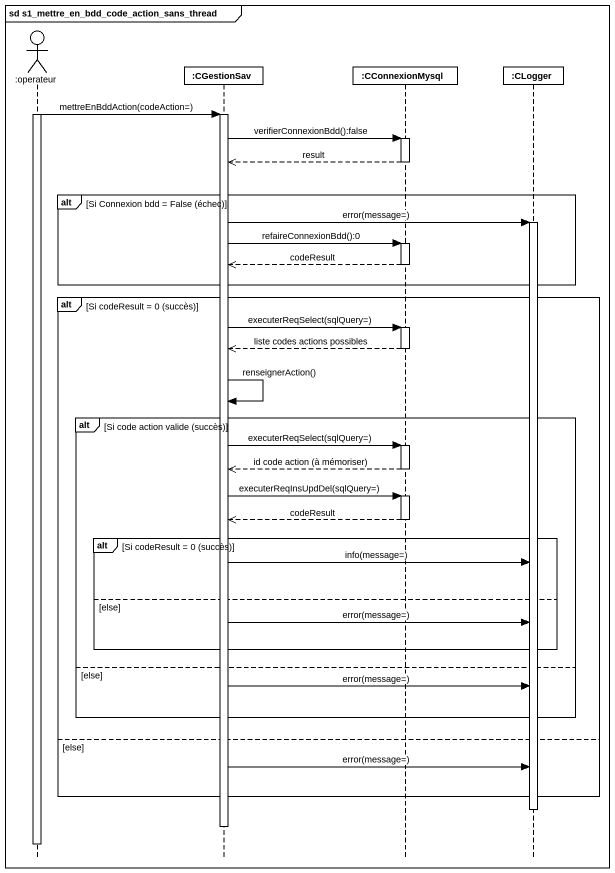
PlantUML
@startuml
mainframe sd s1_mettre_en_bdd_code_action_sans_thread
hide footbox
actor ":operateur" as operateur
participant ":CGestionSav" as CGestionSav
participant ":CConnexionMysql" as CConnexionMysql
participant ":CLogger" as CLogger

activate operateur
operateur -> CGestionSav : mettreEnBddAction(codeAction=)
activate CGestionSav
CGestionSav -> CConnexionMysql : verifierConnexionBdd():false
activate CConnexionMysql
CConnexionMysql -->> CGestionSav : result
deactivate CConnexionMysql
alt Si Connexion bdd = False (échec)
  CGestionSav -> CLogger : error(message=)
  activate CLogger
  CGestionSav -> CConnexionMysql : refaireConnexionBdd():0
  activate CConnexionMysql
  CConnexionMysql -->> CGestionSav : codeResult
  deactivate CConnexionMysql
end
alt Si codeResult = 0 (succès)
  CGestionSav -> CConnexionMysql : executerReqSelect(sqlQuery=)
  activate CConnexionMysql
  CConnexionMysql -->> CGestionSav : liste codes actions possibles
  deactivate CConnexionMysql
  CGestionSav -> CGestionSav : renseignerAction()
  alt Si code action valide (succès)
    CGestionSav -> CConnexionMysql : executerReqSelect(sqlQuery=)
    activate CConnexionMysql
    CConnexionMysql -->> CGestionSav : id code action (à mémoriser)
    deactivate CConnexionMysql
    CGestionSav -> CConnexionMysql : executerReqInsUpdDel(sqlQuery=)
    activate CConnexionMysql
    CConnexionMysql -->> CGestionSav : codeResult
    deactivate CConnexionMysql
    alt Si codeResult = 0 (succès)
      CGestionSav -> CLogger : info(message=)
    else else
      CGestionSav -> CLogger : error(message=)
    end
  else else
    CGestionSav -> CLogger : error(message=)
  end
else else
  CGestionSav -> CLogger : error(message=)
end
deactivate CLogger
deactivate CGestionSav
deactivate operateur
@enduml
